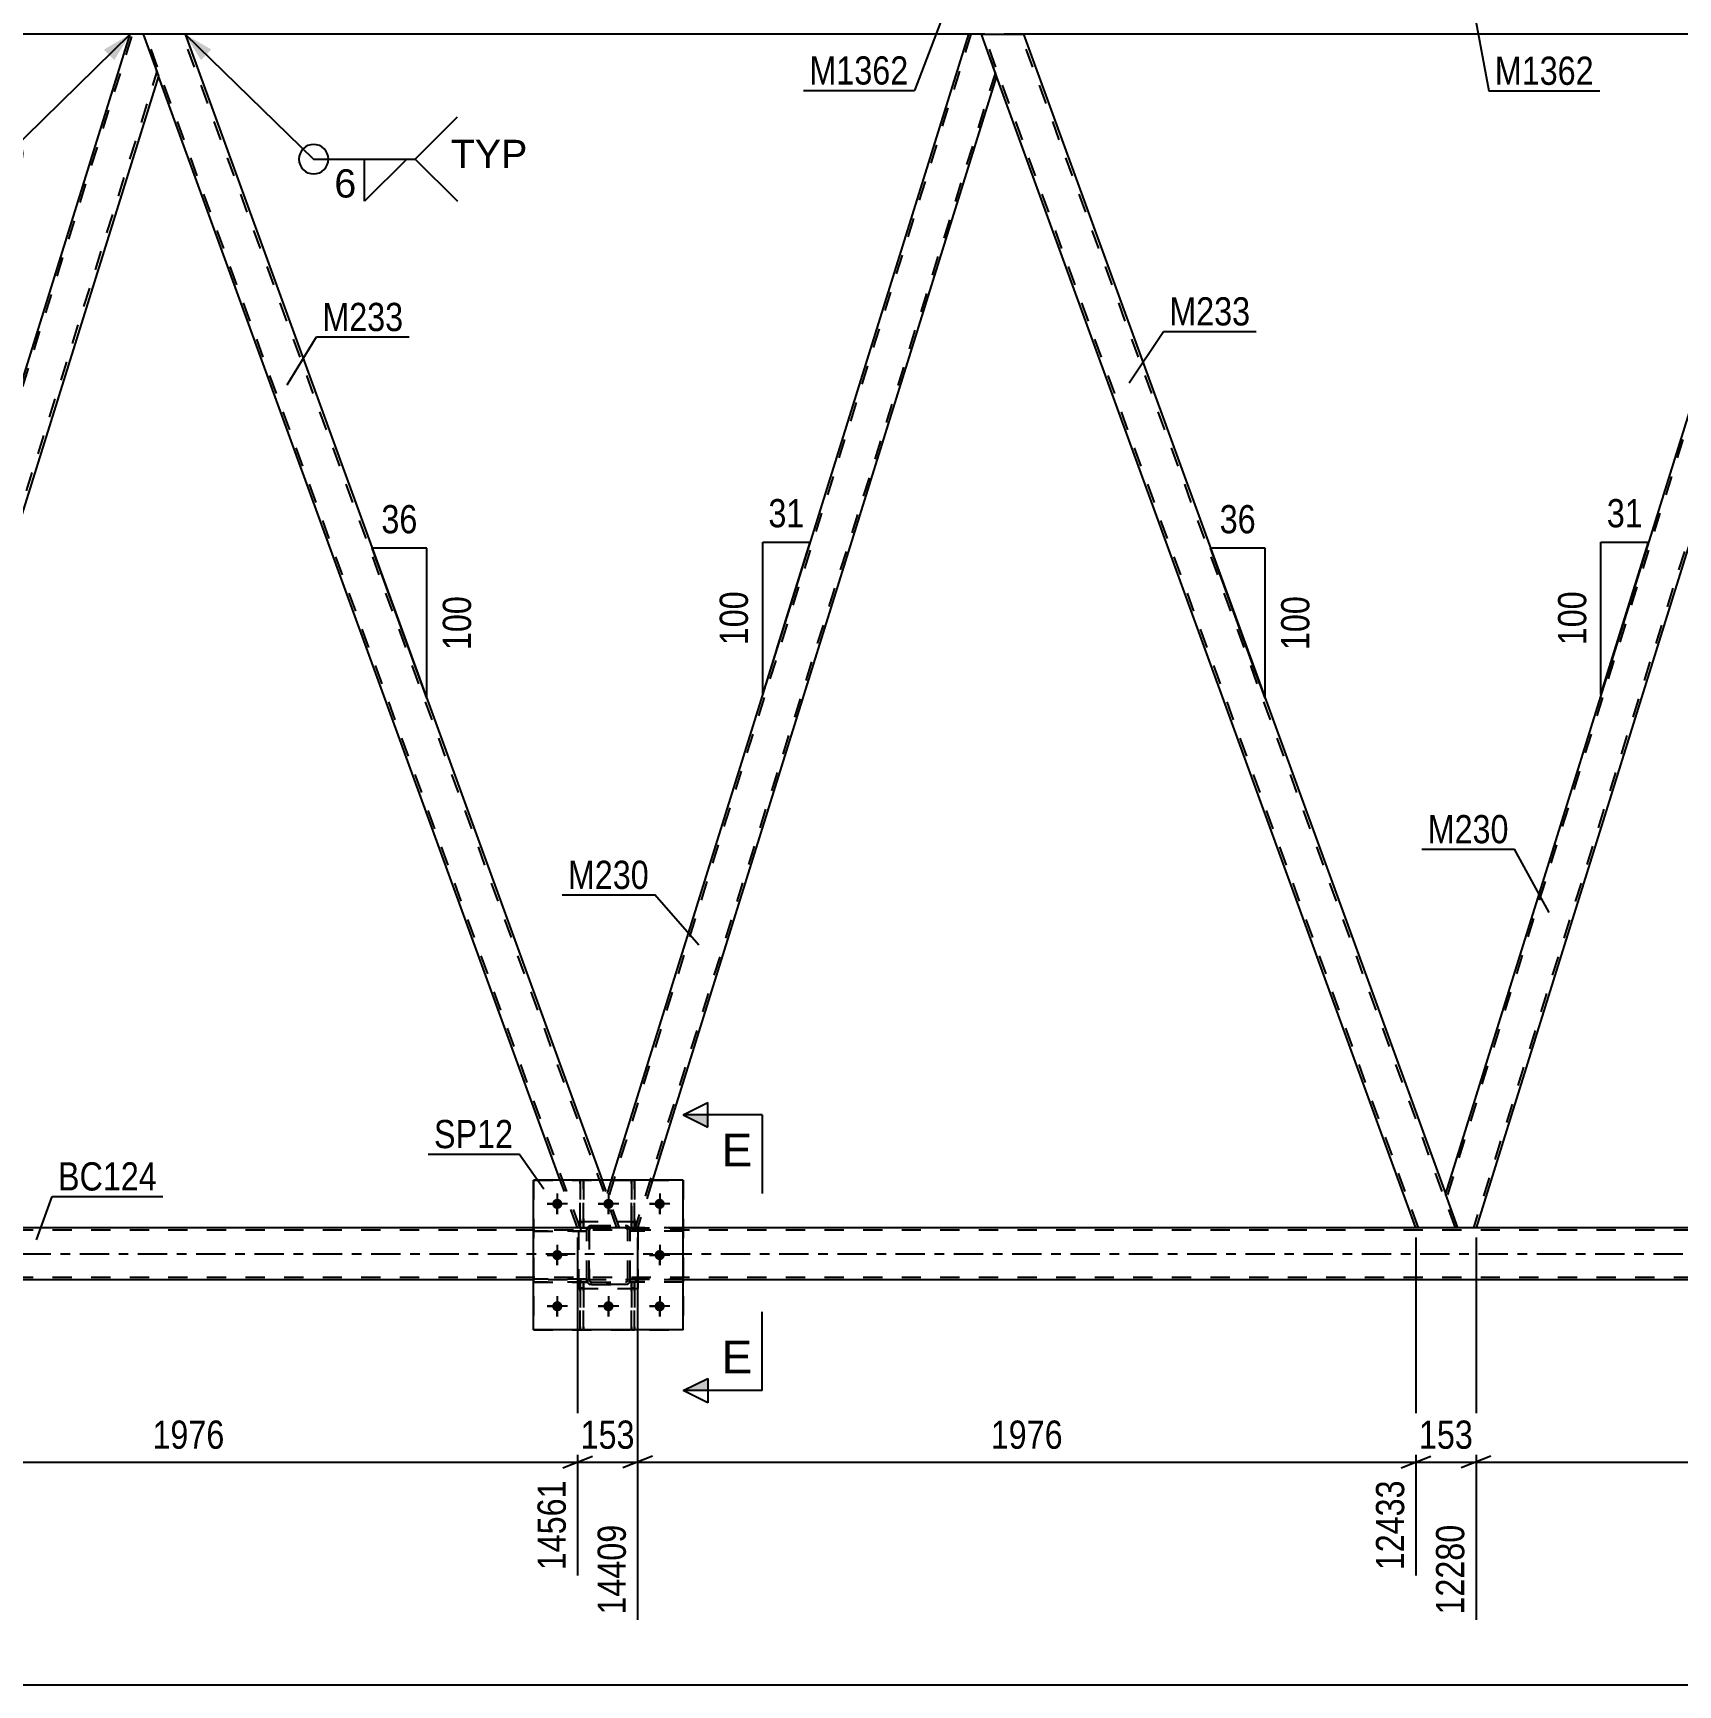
# Model space of a CAD drawing. Header units: millimetres. Extents: x 0 to 841, y 0 to 594.
# Drawn here: x 176.1 to 343.1, y 274.9 to 442.6 of the extents above; entities that cross this region are included whole.
import ezdxf

# ---------------------------------------------------------------- set-up
doc = ezdxf.new("R2010")
doc.units = ezdxf.units.MM
doc.linetypes.add('DXK_LINE_DOT2', pattern=[3.9198, 1.9599, -1.9599])
doc.linetypes.add('DXK_LINE_DOT3', pattern=[5.9187, 2.979, -0.9799, 0.9799, -0.9799])
doc.styles.add('Arial', font='arial.ttf', dxfattribs={"height": 0.2})
doc.styles.add('Arial Narrow', font='ARIALN.TTF', dxfattribs={"height": 0.2})

# ---------------------------------------------------------------- blocks, each defined once
blk = doc.blocks.new('Part-272366151-4143 - 4038')
at = {"color": 7, "linetype": 'DXK_LINE_DOT2'}
for p, q in [((226.91, 326.12), (242.11, 326.12)), ((226.91, 326.12), (226.91, 310.92)), ((242.11, 326.12), (242.11, 310.92)), ((226.91, 310.92), (242.11, 310.92))]:
    blk.add_line(p, q, dxfattribs=at)
blk = doc.blocks.new('Part-272366151-4048 - 4038')
at = {"color": 7, "linetype": 'DXK_LINE_DOT2'}
for p, q in [((236.84, 315.76), (236.84, 315.76)), ((236.84, 315.76), (236.84, 315.16)), ((236.84, 310.92), (236.84, 315.76)), ((236.84, 315.76), (237.16, 315.76)), ((237.16, 315.16), (237.16, 315.76)), ((237.16, 310.92), (237.16, 315.76)), ((236.84, 315.16), (236.84, 310.92)), ((236.84, 315.16), (237.16, 315.16)), ((237.16, 310.92), (237.16, 315.16)), ((236.84, 310.92), (237.16, 310.92))]:
    blk.add_line(p, q, dxfattribs=at)
blk = doc.blocks.new('Part-272366151-4069 - 4038')
at = {"color": 2, "linetype": 'Continuous'}
for p, q in [((356.2, 442.52), (319.5, 324.77)), ((357.52, 442.52), (356.2, 442.52)), ((359.07, 438.27), (357.52, 442.52)), ((359.07, 438.27), (322.61, 321.3)), ((320.76, 321.3), (319.5, 324.77))]:
    blk.add_line(p, q, dxfattribs=at)
at = {"color": 7, "linetype": 'DXK_LINE_DOT2'}
for p, q in [((356.45, 442.52), (319.63, 324.4)), ((358.93, 438.64), (322.36, 321.3)), ((322.61, 321.3), (320.76, 321.3))]:
    blk.add_line(p, q, dxfattribs=at)
blk = doc.blocks.new('Part-272366151-4074 - 4038')
at = {"color": 2, "linetype": 'Continuous'}
for p, q in [((272.39, 442.52), (276.64, 442.52)), ((276.64, 442.52), (319.5, 324.77)), ((316.51, 321.3), (273.93, 438.27))]:
    blk.add_line(p, q, dxfattribs=at)
at = {"color": 7, "linetype": 'DXK_LINE_DOT2'}
for p, q in [((273.93, 438.27), (272.39, 442.52)), ((316.76, 321.3), (272.64, 442.52)), ((320.51, 321.3), (276.39, 442.52)), ((320.76, 321.3), (319.5, 324.77)), ((320.76, 321.3), (316.51, 321.3))]:
    blk.add_line(p, q, dxfattribs=at)
blk = doc.blocks.new('Part-272366151-4146 - 4038')
at = {"color": 7, "linetype": 'DXK_LINE_DOT2'}
for p, q in [((231.51, 315.12), (231.51, 321.92)), ((231.51, 321.92), (237.51, 321.92)), ((237.51, 315.12), (237.51, 321.92)), ((231.51, 315.12), (237.51, 315.12))]:
    blk.add_line(p, q, dxfattribs=at)
blk = doc.blocks.new('Part-272366151-4079 - 4038')
at = {"color": 7, "linetype": 'DXK_LINE_DOT2'}
for p, q in [((271.32, 442.52), (234.5, 324.4)), ((273.8, 438.64), (237.22, 321.3)), ((234.79, 326.12), (234.36, 324.77)), ((238.98, 326.12), (237.47, 321.3)), ((235.63, 321.3), (234.36, 324.77)), ((237.47, 321.3), (235.63, 321.3))]:
    blk.add_line(p, q, dxfattribs=at)
at = {"color": 2, "linetype": 'Continuous'}
for p, q in [((271.07, 442.52), (234.79, 326.12)), ((272.39, 442.52), (271.07, 442.52)), ((273.93, 438.27), (272.39, 442.52)), ((273.93, 438.27), (238.98, 326.12))]:
    blk.add_line(p, q, dxfattribs=at)
blk = doc.blocks.new('Part-272366151-4145 - 4038')
at = {"color": 7, "linetype": 'DXK_LINE_DOT2'}
for p, q in [((231.51, 315.12), (231.51, 321.92)), ((231.51, 321.92), (237.51, 321.92)), ((237.51, 315.12), (237.51, 321.92)), ((231.51, 315.12), (237.51, 315.12))]:
    blk.add_line(p, q, dxfattribs=at)
blk = doc.blocks.new('Part-272366151-4084 - 4038')
at = {"color": 2, "linetype": 'Continuous'}
for p, q in [((191.51, 442.52), (187.25, 442.52)), ((191.51, 442.52), (233.87, 326.12)), ((229.62, 326.12), (188.8, 438.27))]:
    blk.add_line(p, q, dxfattribs=at)
at = {"color": 7, "linetype": 'DXK_LINE_DOT2'}
for p, q in [((187.25, 442.52), (188.8, 438.27)), ((231.63, 321.3), (187.51, 442.52)), ((235.37, 321.3), (191.25, 442.52)), ((231.37, 321.3), (229.62, 326.12)), ((235.63, 321.3), (233.87, 326.12)), ((235.63, 321.3), (231.37, 321.3))]:
    blk.add_line(p, q, dxfattribs=at)
blk = doc.blocks.new('Part-272366151-4144 - 4038')
at = {"color": 7, "linetype": 'DXK_LINE_DOT2'}
for p, q in [((232.31, 321.04), (232.35, 321.23)), ((232.35, 321.23), (232.31, 321.04)), ((232.31, 316), (232.31, 321.04)), ((232.31, 321.04), (232.31, 321.04)), ((232.31, 316), (232.31, 321.04)), ((232.55, 321.04), (232.57, 321.13)), ((232.57, 321.13), (232.55, 321.04)), ((232.55, 316), (232.55, 321.04)), ((232.55, 321.04), (232.55, 321.04)), ((232.55, 321.04), (232.55, 316)), ((232.57, 321.13), (232.62, 321.21)), ((232.62, 321.21), (232.57, 321.13)), ((232.61, 321.48), (232.79, 321.52)), ((232.79, 321.52), (232.61, 321.48)), ((232.62, 321.21), (232.7, 321.26)), ((232.79, 321.28), (232.7, 321.26)), ((232.79, 321.52), (236.23, 321.52)), ((232.79, 321.52), (232.79, 321.52)), ((232.79, 321.52), (236.23, 321.52)), ((232.79, 321.28), (236.23, 321.28)), ((232.79, 321.28), (232.79, 321.28)), ((232.79, 321.28), (236.23, 321.28)), ((236.23, 321.52), (236.23, 321.52)), ((236.23, 321.52), (236.41, 321.48)), ((236.41, 321.48), (236.23, 321.52)), ((236.23, 321.28), (236.23, 321.28)), ((236.23, 321.28), (236.32, 321.26)), ((236.32, 321.26), (236.23, 321.28)), ((236.32, 321.26), (236.4, 321.21)), ((236.4, 321.21), (236.32, 321.26)), ((236.4, 321.21), (236.45, 321.13)), ((236.45, 321.13), (236.4, 321.21)), ((236.45, 321.13), (236.47, 321.04)), ((236.47, 321.04), (236.45, 321.13)), ((236.47, 316), (236.47, 321.04)), ((236.47, 321.04), (236.47, 321.04)), ((236.47, 316), (236.47, 321.04)), ((236.67, 321.23), (236.71, 321.04)), ((236.71, 321.04), (236.67, 321.23)), ((236.71, 316), (236.71, 321.04)), ((236.71, 321.04), (236.71, 321.04)), ((236.71, 316), (236.71, 321.04)), ((232.31, 316), (232.31, 316)), ((232.35, 315.82), (232.31, 316)), ((232.31, 316), (232.35, 315.82)), ((232.55, 316), (232.55, 316)), ((232.57, 315.91), (232.55, 316)), ((232.55, 316), (232.57, 315.91)), ((232.62, 315.83), (232.57, 315.91)), ((232.57, 315.91), (232.62, 315.83)), ((232.79, 315.52), (232.61, 315.56)), ((232.61, 315.56), (232.79, 315.52)), ((232.7, 315.78), (232.62, 315.83)), ((232.62, 315.83), (232.7, 315.78)), ((232.79, 315.76), (232.7, 315.78)), ((232.7, 315.78), (232.79, 315.76)), ((232.79, 315.76), (236.23, 315.76)), ((232.79, 315.76), (232.79, 315.76)), ((232.79, 315.76), (236.23, 315.76)), ((232.79, 315.52), (236.23, 315.52)), ((232.79, 315.52), (232.79, 315.52)), ((236.23, 315.52), (232.79, 315.52)), ((236.32, 315.78), (236.23, 315.76)), ((236.23, 315.76), (236.23, 315.76)), ((236.41, 315.56), (236.23, 315.52)), ((236.23, 315.52), (236.41, 315.56)), ((236.23, 315.52), (236.23, 315.52)), ((236.4, 315.83), (236.32, 315.78)), ((236.45, 315.91), (236.4, 315.83)), ((236.4, 315.83), (236.45, 315.91)), ((236.47, 316), (236.45, 315.91)), ((236.45, 315.91), (236.47, 316)), ((236.47, 316), (236.47, 316)), ((236.71, 316), (236.67, 315.82)), ((236.67, 315.82), (236.71, 316)), ((236.71, 316), (236.71, 316))]:
    blk.add_line(p, q, dxfattribs=at)
at = {"color": 7, "linetype": 'DXK_LINE_DOT3'}
blk.add_line((234.51, 318.52), (234.51, 318.52), dxfattribs=at)
at = {"color": 7, "linetype": 'DXK_LINE_DOT2'}
for centre, start, end in [((232.79, 321.04), 112.5, 157.5), ((232.79, 321.04), 112.5, 157.5), ((236.23, 321.04), 22.5, 67.5), ((236.23, 321.04), 22.5, 67.5), ((232.79, 316), 202.5, 247.5), ((232.79, 316), 202.5, 247.5), ((236.23, 316), 292.5, 337.5), ((236.23, 316), 292.5, 337.5)]:
    blk.add_arc(centre, 0.48, start, end, dxfattribs=at)
blk = doc.blocks.new('Part-272366151-4089 - 4038')
at = {"color": 2, "linetype": 'Continuous'}
for p, q in [((149.23, 324.77), (185.93, 442.52)), ((187.25, 442.52), (185.93, 442.52)), ((187.25, 442.52), (188.8, 438.27)), ((188.8, 438.27), (152.34, 321.3)), ((150.49, 321.3), (149.23, 324.77))]:
    blk.add_line(p, q, dxfattribs=at)
at = {"color": 7, "linetype": 'DXK_LINE_DOT2'}
for p, q in [((149.37, 324.4), (186.18, 442.52)), ((152.09, 321.3), (188.66, 438.64)), ((152.34, 321.3), (150.49, 321.3))]:
    blk.add_line(p, q, dxfattribs=at)
blk = doc.blocks.new('Part-272366151-4142 - 4038')
at = {"color": 2, "linetype": 'Continuous'}
for p, q in [((242.11, 326.12), (226.91, 326.12)), ((226.91, 310.92), (226.91, 326.12)), ((242.11, 310.92), (242.11, 326.12)), ((242.11, 310.92), (226.91, 310.92))]:
    blk.add_line(p, q, dxfattribs=at)
blk = doc.blocks.new('Part-272366151-4106 - 4038')
at = {"color": 7, "linetype": 'DXK_LINE_DOT2'}
for p, q in [((232.31, 321.04), (232.35, 321.23)), ((232.35, 321.23), (232.31, 321.04)), ((232.31, 316), (232.31, 321.04)), ((232.31, 321.04), (232.31, 321.04)), ((232.31, 316), (232.31, 321.04)), ((232.55, 321.04), (232.57, 321.13)), ((232.57, 321.13), (232.55, 321.04)), ((232.55, 316), (232.55, 321.04)), ((232.55, 321.04), (232.55, 321.04)), ((232.55, 321.04), (232.55, 316)), ((232.57, 321.13), (232.62, 321.21)), ((232.62, 321.21), (232.57, 321.13)), ((232.61, 321.48), (232.79, 321.52)), ((232.79, 321.52), (232.61, 321.48)), ((232.62, 321.21), (232.7, 321.26)), ((232.79, 321.28), (232.7, 321.26)), ((232.79, 321.52), (236.23, 321.52)), ((232.79, 321.52), (232.79, 321.52)), ((232.79, 321.52), (236.23, 321.52)), ((232.79, 321.28), (236.23, 321.28)), ((232.79, 321.28), (232.79, 321.28)), ((232.79, 321.28), (236.23, 321.28)), ((236.23, 321.52), (236.23, 321.52)), ((236.23, 321.52), (236.41, 321.48)), ((236.41, 321.48), (236.23, 321.52)), ((236.23, 321.28), (236.23, 321.28)), ((236.23, 321.28), (236.32, 321.26)), ((236.32, 321.26), (236.23, 321.28)), ((236.32, 321.26), (236.4, 321.21)), ((236.4, 321.21), (236.32, 321.26)), ((236.4, 321.21), (236.45, 321.13)), ((236.45, 321.13), (236.4, 321.21)), ((236.45, 321.13), (236.47, 321.04)), ((236.47, 321.04), (236.45, 321.13)), ((236.47, 316), (236.47, 321.04)), ((236.47, 321.04), (236.47, 321.04)), ((236.47, 316), (236.47, 321.04)), ((236.67, 321.23), (236.71, 321.04)), ((236.71, 321.04), (236.67, 321.23)), ((236.71, 316), (236.71, 321.04)), ((236.71, 321.04), (236.71, 321.04)), ((236.71, 316), (236.71, 321.04)), ((232.31, 316), (232.31, 316)), ((232.35, 315.82), (232.31, 316)), ((232.31, 316), (232.35, 315.82)), ((232.55, 316), (232.55, 316)), ((232.57, 315.91), (232.55, 316)), ((232.55, 316), (232.57, 315.91)), ((232.62, 315.83), (232.57, 315.91)), ((232.57, 315.91), (232.62, 315.83)), ((232.79, 315.52), (232.61, 315.56)), ((232.61, 315.56), (232.79, 315.52)), ((232.7, 315.78), (232.62, 315.83)), ((232.62, 315.83), (232.7, 315.78)), ((232.79, 315.76), (232.7, 315.78)), ((232.7, 315.78), (232.79, 315.76)), ((232.79, 315.76), (236.23, 315.76)), ((232.79, 315.76), (232.79, 315.76)), ((232.79, 315.76), (236.23, 315.76)), ((232.79, 315.52), (236.23, 315.52)), ((232.79, 315.52), (232.79, 315.52)), ((236.23, 315.52), (232.79, 315.52)), ((236.32, 315.78), (236.23, 315.76)), ((236.23, 315.76), (236.23, 315.76)), ((236.41, 315.56), (236.23, 315.52)), ((236.23, 315.52), (236.41, 315.56)), ((236.23, 315.52), (236.23, 315.52)), ((236.4, 315.83), (236.32, 315.78)), ((236.45, 315.91), (236.4, 315.83)), ((236.4, 315.83), (236.45, 315.91)), ((236.47, 316), (236.45, 315.91)), ((236.45, 315.91), (236.47, 316)), ((236.47, 316), (236.47, 316)), ((236.71, 316), (236.67, 315.82)), ((236.67, 315.82), (236.71, 316)), ((236.71, 316), (236.71, 316))]:
    blk.add_line(p, q, dxfattribs=at)
at = {"color": 7, "linetype": 'DXK_LINE_DOT3'}
blk.add_line((234.51, 318.52), (234.51, 318.52), dxfattribs=at)
at = {"color": 7, "linetype": 'DXK_LINE_DOT2'}
for centre, start, end in [((232.79, 321.04), 112.5, 157.5), ((232.79, 321.04), 112.5, 157.5), ((236.23, 321.04), 22.5, 67.5), ((236.23, 321.04), 22.5, 67.5), ((232.79, 316), 202.5, 247.5), ((232.79, 316), 202.5, 247.5), ((236.23, 316), 292.5, 337.5), ((236.23, 316), 292.5, 337.5)]:
    blk.add_arc(centre, 0.48, start, end, dxfattribs=at)
blk = doc.blocks.new('Part-272366151-4159 - 4038')
at = {"color": 7, "linetype": 'DXK_LINE_DOT2'}
for p, q in [((767.98, 321.06), (92.41, 321.06)), ((242.11, 321.3), (226.91, 321.3)), ((767.98, 316.26), (91.65, 316.26)), ((242.11, 316.02), (226.91, 316.02))]:
    blk.add_line(p, q, dxfattribs=at)
at = {"color": 2, "linetype": 'Continuous'}
for p, q in [((226.91, 321.3), (92.44, 321.3)), ((482.32, 321.3), (242.11, 321.3)), ((226.91, 316.02), (91.61, 316.02)), ((482.32, 316.02), (242.11, 316.02))]:
    blk.add_line(p, q, dxfattribs=at)
at = {"color": 7, "linetype": 'DXK_LINE_DOT3'}
blk.add_line((92.03, 318.66), (767.98, 318.66), dxfattribs=at)
blk = doc.blocks.new('Bolt-272366151-4196 - 4038')
at = {"linetype": 'Continuous'}
for points in [[(229.83, 323.72, -1), (228.79, 323.72, -1)], [(235.03, 323.72, -1), (233.99, 323.72, -1)], [(240.23, 323.72, -1), (239.19, 323.72, -1)], [(229.83, 318.52, -1), (228.79, 318.52, -1)], [(240.23, 318.52, -1), (239.19, 318.52, -1)], [(229.83, 313.32, -1), (228.79, 313.32, -1)], [(235.03, 313.32, -1), (233.99, 313.32, -1)], [(240.23, 313.32, -1), (239.19, 313.32, -1)]]:
    blk.add_hatch(color=1, dxfattribs=at).paths.add_polyline_path(points)
at = {"color": 1, "linetype": 'Continuous'}
for p, q in [((229.31, 324.76), (229.31, 322.68)), ((234.51, 324.76), (234.51, 322.68)), ((239.71, 324.76), (239.71, 322.68)), ((230.35, 323.72), (228.27, 323.72)), ((235.55, 323.72), (233.47, 323.72)), ((240.75, 323.72), (238.67, 323.72)), ((229.31, 319.56), (229.31, 317.48)), ((239.71, 319.56), (239.71, 317.48)), ((230.35, 318.52), (228.27, 318.52)), ((240.75, 318.52), (238.67, 318.52)), ((229.31, 314.36), (229.31, 312.28)), ((234.51, 314.36), (234.51, 312.28)), ((239.71, 314.36), (239.71, 312.28)), ((230.35, 313.32), (228.27, 313.32)), ((235.55, 313.32), (233.47, 313.32)), ((240.75, 313.32), (238.67, 313.32))]:
    blk.add_line(p, q, dxfattribs=at)
blk = doc.blocks.new('Bolt-272366151-4197 - 4038')
at = {"color": 1, "linetype": 'Continuous'}
for p, q in [((229.31, 324.76), (229.31, 324.07)), ((234.51, 324.76), (234.51, 324.07)), ((239.71, 324.76), (239.71, 324.07)), ((228.27, 323.72), (228.96, 323.72)), ((229.31, 322.68), (229.31, 323.37)), ((230.35, 323.72), (229.66, 323.72)), ((233.47, 323.72), (234.16, 323.72)), ((234.51, 322.68), (234.51, 323.37)), ((235.55, 323.72), (234.86, 323.72)), ((238.67, 323.72), (239.36, 323.72)), ((239.71, 322.68), (239.71, 323.37)), ((240.75, 323.72), (240.06, 323.72)), ((229.31, 319.56), (229.31, 318.87)), ((239.71, 319.56), (239.71, 318.87)), ((228.27, 318.52), (228.96, 318.52)), ((229.31, 317.48), (229.31, 318.17)), ((230.35, 318.52), (229.66, 318.52)), ((238.67, 318.52), (239.36, 318.52)), ((239.71, 317.48), (239.71, 318.17)), ((240.75, 318.52), (240.06, 318.52)), ((229.31, 314.36), (229.31, 313.67)), ((234.51, 314.36), (234.51, 313.67)), ((239.71, 314.36), (239.71, 313.67)), ((228.27, 313.32), (228.96, 313.32)), ((229.31, 312.28), (229.31, 312.97)), ((230.35, 313.32), (229.66, 313.32)), ((233.47, 313.32), (234.16, 313.32)), ((234.51, 312.28), (234.51, 312.97)), ((235.55, 313.32), (234.86, 313.32)), ((238.67, 313.32), (239.36, 313.32)), ((239.71, 312.28), (239.71, 312.97)), ((240.75, 313.32), (240.06, 313.32))]:
    blk.add_line(p, q, dxfattribs=at)
blk = doc.blocks.new('Part-272366151-4205 - 4038')
at = {"color": 7, "linetype": 'DXK_LINE_DOT2'}
for p, q in [((236.71, 315.76), (236.71, 316.08)), ((236.71, 316.08), (242.11, 316.08)), ((236.71, 315.76), (236.71, 316.08)), ((242.11, 315.76), (236.71, 315.76)), ((237.31, 315.76), (237.31, 316.08)), ((242.11, 316.08), (242.11, 315.76))]:
    blk.add_line(p, q, dxfattribs=at)
blk = doc.blocks.new('Part-272366151-4208 - 4038')
at = {"color": 7, "linetype": 'DXK_LINE_DOT2'}
for p, q in [((232.31, 321.28), (226.91, 321.28)), ((226.91, 321.28), (226.91, 320.96)), ((226.91, 320.96), (232.31, 320.96)), ((231.71, 321.28), (232.31, 321.28)), ((231.71, 320.96), (231.71, 321.28)), ((231.71, 320.96), (232.31, 320.96)), ((232.31, 320.96), (232.31, 321.28)), ((232.31, 320.96), (232.31, 321.28))]:
    blk.add_line(p, q, dxfattribs=at)
blk = doc.blocks.new('Part-272366151-4211 - 4038')
at = {"color": 7, "linetype": 'DXK_LINE_DOT2'}
for p, q in [((232.31, 316.08), (226.91, 316.08)), ((226.91, 316.08), (226.91, 315.76)), ((226.91, 315.76), (232.31, 315.76)), ((231.71, 316.08), (232.31, 316.08)), ((231.71, 315.76), (231.71, 316.08)), ((231.71, 315.76), (232.31, 315.76)), ((232.31, 315.76), (232.31, 316.08)), ((232.31, 315.76), (232.31, 316.08))]:
    blk.add_line(p, q, dxfattribs=at)
blk = doc.blocks.new('Part-272366151-4214 - 4038')
at = {"color": 7, "linetype": 'DXK_LINE_DOT2'}
for p, q in [((236.84, 321.88), (236.84, 326.12)), ((236.84, 326.12), (236.84, 321.28)), ((236.84, 326.12), (237.16, 326.12)), ((237.16, 326.12), (237.16, 321.88)), ((237.16, 321.28), (237.16, 326.12)), ((236.84, 321.28), (236.84, 321.88)), ((236.84, 321.88), (237.16, 321.88)), ((236.84, 321.28), (236.84, 321.28)), ((237.16, 321.28), (236.84, 321.28)), ((237.16, 321.88), (237.16, 321.28))]:
    blk.add_line(p, q, dxfattribs=at)
blk = doc.blocks.new('Part-272366151-4220 - 4038')
at = {"color": 7, "linetype": 'DXK_LINE_DOT2'}
for p, q in [((237.16, 315.76), (236.84, 315.76)), ((236.84, 315.16), (236.84, 315.76)), ((236.84, 310.92), (236.84, 315.76)), ((237.16, 315.76), (237.16, 315.76)), ((237.16, 315.76), (237.16, 315.16)), ((237.16, 310.92), (237.16, 315.76)), ((237.16, 315.16), (236.84, 315.16)), ((236.84, 310.92), (236.84, 315.16)), ((237.16, 315.16), (237.16, 310.92)), ((237.16, 310.92), (236.84, 310.92))]:
    blk.add_line(p, q, dxfattribs=at)
blk = doc.blocks.new('Part-272366151-4226 - 4038')
at = {"color": 7, "linetype": 'DXK_LINE_DOT2'}
for p, q in [((237.31, 321.28), (236.71, 321.28)), ((236.71, 321.28), (242.11, 321.28)), ((236.71, 320.96), (236.71, 321.28)), ((236.71, 320.96), (236.71, 321.28)), ((237.31, 320.96), (236.71, 320.96)), ((242.11, 320.96), (236.71, 320.96)), ((237.31, 320.96), (237.31, 321.28)), ((242.11, 321.28), (242.11, 320.96))]:
    blk.add_line(p, q, dxfattribs=at)
blk = doc.blocks.new('Part-272366151-4229 - 4038')
at = {"color": 7, "linetype": 'DXK_LINE_DOT2'}
for p, q in [((237.31, 316.08), (236.71, 316.08)), ((236.71, 316.08), (242.11, 316.08)), ((236.71, 315.76), (236.71, 316.08)), ((236.71, 315.76), (236.71, 316.08)), ((237.31, 315.76), (236.71, 315.76)), ((242.11, 315.76), (236.71, 315.76)), ((237.31, 315.76), (237.31, 316.08)), ((242.11, 316.08), (242.11, 315.76))]:
    blk.add_line(p, q, dxfattribs=at)
blk = doc.blocks.new('Part-272366151-4232 - 4038')
at = {"color": 7, "linetype": 'DXK_LINE_DOT2'}
for p, q in [((232.31, 321.28), (226.91, 321.28)), ((226.91, 321.28), (226.91, 320.96)), ((232.31, 320.96), (226.91, 320.96)), ((231.71, 320.96), (231.71, 321.28)), ((232.31, 320.96), (232.31, 321.28)), ((232.31, 320.96), (232.31, 321.28))]:
    blk.add_line(p, q, dxfattribs=at)
blk = doc.blocks.new('Part-272366151-4233 - 4038')
at = {"color": 7, "linetype": 'DXK_LINE_DOT2'}
for p, q in [((232.31, 316.08), (226.91, 316.08)), ((226.91, 316.08), (226.91, 315.76)), ((232.31, 315.76), (226.91, 315.76)), ((231.71, 315.76), (231.71, 316.08)), ((232.31, 315.76), (232.31, 316.08)), ((232.31, 315.76), (232.31, 316.08))]:
    blk.add_line(p, q, dxfattribs=at)
blk = doc.blocks.new('Part-272366151-4236 - 4038')
at = {"color": 7, "linetype": 'DXK_LINE_DOT2'}
for p, q in [((237.16, 326.12), (236.84, 326.12)), ((236.84, 326.12), (236.84, 321.88)), ((237.16, 321.88), (237.16, 326.12)), ((236.84, 323.49), (236.84, 321.28)), ((237.16, 321.28), (237.16, 323.49)), ((237.16, 321.88), (236.84, 321.88)), ((236.84, 321.88), (236.84, 321.28)), ((237.16, 321.28), (236.84, 321.28)), ((237.16, 321.28), (237.16, 321.88)), ((237.16, 321.28), (237.16, 321.28))]:
    blk.add_line(p, q, dxfattribs=at)
blk = doc.blocks.new('Part-272366151-4239 - 4038')
at = {"color": 7, "linetype": 'DXK_LINE_DOT2'}
for p, q in [((236.71, 320.96), (236.71, 321.28)), ((236.71, 321.28), (242.11, 321.28)), ((236.71, 320.96), (236.71, 321.28)), ((242.11, 320.96), (236.71, 320.96)), ((237.31, 320.96), (237.31, 321.28)), ((242.11, 321.28), (242.11, 320.96))]:
    blk.add_line(p, q, dxfattribs=at)
blk = doc.blocks.new('Part-272366151-4265 - 4038')
at = {"color": 2, "linetype": 'Continuous'}
for p, q in [((185.93, 442.52), (106.37, 442.52)), ((271.07, 442.52), (191.51, 442.52)), ((356.2, 442.52), (276.64, 442.52))]:
    blk.add_line(p, q, dxfattribs=at)
at = {"color": 7, "linetype": 'DXK_LINE_DOT2'}
for p, q in [((191.51, 442.52), (185.93, 442.52)), ((276.64, 442.52), (271.07, 442.52))]:
    blk.add_line(p, q, dxfattribs=at)
blk = doc.blocks.new('Part-272366151-4276 - 4038')
at = {"color": 7, "linetype": 'DXK_LINE_DOT2'}
for p, q in [((231.64, 321.88), (231.64, 326.12)), ((231.64, 326.12), (231.64, 321.28)), ((231.64, 326.12), (231.96, 326.12)), ((231.96, 326.12), (231.96, 321.88)), ((231.96, 321.28), (231.96, 326.12)), ((231.64, 321.28), (231.64, 321.88)), ((231.64, 321.88), (231.96, 321.88)), ((231.64, 321.28), (231.64, 321.28)), ((231.96, 321.28), (231.64, 321.28)), ((231.96, 321.88), (231.96, 321.28))]:
    blk.add_line(p, q, dxfattribs=at)
blk = doc.blocks.new('Part-272366151-4282 - 4038')
at = {"color": 7, "linetype": 'DXK_LINE_DOT2'}
for p, q in [((231.96, 315.76), (231.64, 315.76)), ((231.64, 315.16), (231.64, 315.76)), ((231.64, 310.92), (231.64, 315.76)), ((231.96, 315.76), (231.96, 315.76)), ((231.96, 315.76), (231.96, 315.16)), ((231.96, 310.92), (231.96, 315.76)), ((231.96, 315.16), (231.64, 315.16)), ((231.64, 310.92), (231.64, 315.16)), ((231.96, 315.16), (231.96, 310.92)), ((231.96, 310.92), (231.64, 310.92))]:
    blk.add_line(p, q, dxfattribs=at)
blk = doc.blocks.new('Part-272366151-4286 - 4038')
at = {"color": 7, "linetype": 'DXK_LINE_DOT2'}
for p, q in [((231.64, 315.76), (231.64, 315.76)), ((231.64, 315.76), (231.64, 315.16)), ((231.64, 310.92), (231.64, 315.76)), ((231.64, 315.76), (231.96, 315.76)), ((231.96, 315.16), (231.96, 315.76)), ((231.96, 310.92), (231.96, 315.76)), ((231.64, 315.16), (231.64, 310.92)), ((231.64, 315.16), (231.96, 315.16)), ((231.96, 310.92), (231.96, 315.16)), ((231.64, 310.92), (231.96, 310.92))]:
    blk.add_line(p, q, dxfattribs=at)
blk = doc.blocks.new('Part-272366151-4287 - 4038')
at = {"color": 7, "linetype": 'DXK_LINE_DOT2'}
for p, q in [((231.96, 326.12), (231.64, 326.12)), ((231.64, 326.12), (231.64, 321.88)), ((231.64, 326.12), (231.64, 321.28)), ((231.96, 321.88), (231.96, 326.12)), ((231.96, 321.28), (231.96, 323.49)), ((231.96, 321.88), (231.64, 321.88)), ((231.64, 321.88), (231.64, 321.28)), ((231.96, 321.28), (231.64, 321.28)), ((231.96, 321.28), (231.96, 321.88)), ((231.96, 321.28), (231.96, 321.28))]:
    blk.add_line(p, q, dxfattribs=at)
blk = doc.blocks.new('AngleDimension-272366151-23051 - 4038')
at = {"color": 7, "linetype": 'Continuous'}
for p, q in [((250.17, 390.94), (254.99, 390.94)), ((250.17, 375.47), (254.99, 390.94)), ((250.17, 375.47), (250.17, 390.94)), ((251.57, 379.95), (254.99, 390.94))]:
    blk.add_line(p, q, dxfattribs=at)
at = {"color": 0}
for points in [[(255.01, 391.84), (255.01, 396.04), (250.15, 396.04), (250.15, 391.84)], [(249.27, 386.55), (245.07, 386.55), (245.07, 379.86), (249.27, 379.86)]]:
    blk.add_wipeout(points, dxfattribs=at)
at = {"color": 3, "style": 'Arial Narrow'}
blk.add_text('31', height=2.863, dxfattribs=at).set_placement((250.75, 392.44))
blk.add_text('100', height=2.863, rotation=90.0002, dxfattribs=at).set_placement((248.67, 380.46))
blk = doc.blocks.new('AngleDimension-272366151-23081 - 4038')
at = {"color": 7, "linetype": 'Continuous'}
for p, q in [((300.67, 376.49), (295.64, 390.33)), ((301.18, 390.33), (295.64, 390.33)), ((301.18, 375.1), (295.64, 390.33)), ((301.18, 375.1), (301.18, 390.33))]:
    blk.add_line(p, q, dxfattribs=at)
at = {"color": 0}
for points in [[(300.84, 391.23), (300.84, 395.43), (295.98, 395.43), (295.98, 391.23)], [(306.28, 386.06), (302.08, 386.06), (302.08, 379.37), (306.28, 379.37)]]:
    blk.add_wipeout(points, dxfattribs=at)
at = {"color": 3, "style": 'Arial Narrow'}
blk.add_text('36', height=2.863, dxfattribs=at).set_placement((296.58, 391.83))
blk.add_text('100', height=2.863, rotation=90.0002, dxfattribs=at).set_placement((305.68, 379.97))
blk = doc.blocks.new('AngleDimension-272366151-23053 - 4038')
at = {"color": 7, "linetype": 'Continuous'}
for p, q in [((215.54, 376.49), (210.5, 390.33)), ((216.05, 390.33), (210.5, 390.33)), ((216.05, 375.1), (210.5, 390.33)), ((216.05, 375.1), (216.05, 390.33))]:
    blk.add_line(p, q, dxfattribs=at)
at = {"color": 0}
for points in [[(215.7, 391.23), (215.7, 395.43), (210.85, 395.43), (210.85, 391.23)], [(221.15, 386.06), (216.95, 386.06), (216.95, 379.37), (221.15, 379.37)]]:
    blk.add_wipeout(points, dxfattribs=at)
at = {"color": 3, "style": 'Arial Narrow'}
blk.add_text('36', height=2.863, dxfattribs=at).set_placement((211.45, 391.83))
blk.add_text('100', height=2.863, rotation=90.0002, dxfattribs=at).set_placement((220.55, 379.97))
blk = doc.blocks.new('StraightDimension-272366151-4810 - 4038')
at = {"color": 7, "linetype": 'Continuous'}
for p, q in [((322.61, 320.3), (322.61, 281.47)), ((401.64, 320.3), (401.64, 285.97)), ((324.11, 298.1), (321.11, 296.9)), ((322.61, 297.5), (401.64, 297.5)), ((400.14, 296.9), (403.14, 298.1))]:
    blk.add_line(p, q, dxfattribs=at)
at = {"color": 0}
blk.add_wipeout([(366.38, 298.25), (366.38, 302.45), (357.87, 302.45), (357.87, 298.25)], dxfattribs=at)
at = {"color": 0, "linetype": 'Continuous'}
blk.add_wipeout([(401.04, 296.25), (396.84, 296.25), (396.84, 285.91), (401.04, 285.91)], dxfattribs=at)
at = {"color": 3, "style": 'Arial Narrow'}
blk.add_text('1976', height=2.863, dxfattribs=at).set_placement((358.47, 298.85))
at = {"color": 3, "linetype": 'Continuous', "style": 'Arial Narrow'}
blk.add_text('10305', height=2.863, rotation=90.0002, dxfattribs=at).set_placement((400.44, 286.51))
blk = doc.blocks.new('StraightDimension-272366151-20645 - 4038')
at = {"color": 7, "linetype": 'Continuous'}
blk.add_line((39.26, 274.86), (778.84, 274.86), dxfattribs=at)
blk = doc.blocks.new('StraightDimension-272366151-4714 - 4038')
at = {"color": 7, "linetype": 'Continuous'}
for p, q in [((152.34, 320.3), (152.34, 281.47)), ((231.37, 320.3), (231.37, 285.97)), ((153.84, 298.1), (150.84, 296.9)), ((152.34, 297.5), (231.37, 297.5)), ((229.87, 296.9), (232.87, 298.1))]:
    blk.add_line(p, q, dxfattribs=at)
at = {"color": 0}
blk.add_wipeout([(196.11, 298.25), (196.11, 302.45), (187.6, 302.45), (187.6, 298.25)], dxfattribs=at)
at = {"color": 0, "linetype": 'Continuous'}
blk.add_wipeout([(230.77, 296.25), (226.57, 296.25), (226.57, 285.91), (230.77, 285.91)], dxfattribs=at)
at = {"color": 3, "style": 'Arial Narrow'}
blk.add_text('1976', height=2.863, dxfattribs=at).set_placement((188.2, 298.85))
at = {"color": 3, "linetype": 'Continuous', "style": 'Arial Narrow'}
blk.add_text('14561', height=2.863, rotation=90.0002, dxfattribs=at).set_placement((230.17, 286.51))
blk = doc.blocks.new('StraightDimension-272366151-4738 - 4038')
at = {"color": 7, "linetype": 'Continuous'}
for p, q in [((231.37, 320.3), (231.37, 285.97)), ((237.47, 320.3), (237.47, 281.47)), ((229.87, 296.9), (232.87, 298.1)), ((231.37, 297.5), (237.47, 297.5)), ((238.97, 298.1), (235.97, 296.9))]:
    blk.add_line(p, q, dxfattribs=at)
at = {"color": 0}
blk.add_wipeout([(237.76, 298.25), (237.76, 302.45), (231.08, 302.45), (231.08, 298.25)], dxfattribs=at)
at = {"color": 0, "linetype": 'Continuous'}
blk.add_wipeout([(236.87, 291.75), (232.67, 291.75), (232.67, 281.41), (236.87, 281.41)], dxfattribs=at)
at = {"color": 3, "style": 'Arial Narrow'}
blk.add_text('153', height=2.863, dxfattribs=at).set_placement((231.68, 298.85))
at = {"color": 3, "linetype": 'Continuous', "style": 'Arial Narrow'}
blk.add_text('14409', height=2.863, rotation=90.0002, dxfattribs=at).set_placement((236.27, 282.01))
blk = doc.blocks.new('StraightDimension-272366151-4762 - 4038')
at = {"color": 7, "linetype": 'Continuous'}
for p, q in [((237.47, 320.3), (237.47, 281.47)), ((316.51, 320.3), (316.51, 285.97)), ((238.97, 298.1), (235.97, 296.9)), ((237.47, 297.5), (316.51, 297.5)), ((315.01, 296.9), (318.01, 298.1))]:
    blk.add_line(p, q, dxfattribs=at)
at = {"color": 0}
blk.add_wipeout([(281.25, 298.25), (281.25, 302.45), (272.73, 302.45), (272.73, 298.25)], dxfattribs=at)
at = {"color": 0, "linetype": 'Continuous'}
blk.add_wipeout([(315.91, 296.25), (311.71, 296.25), (311.71, 285.91), (315.91, 285.91)], dxfattribs=at)
at = {"color": 3, "style": 'Arial Narrow'}
blk.add_text('1976', height=2.863, dxfattribs=at).set_placement((273.33, 298.85))
at = {"color": 3, "linetype": 'Continuous', "style": 'Arial Narrow'}
blk.add_text('12433', height=2.863, rotation=90.0002, dxfattribs=at).set_placement((315.31, 286.51))
blk = doc.blocks.new('StraightDimension-272366151-4786 - 4038')
at = {"color": 7, "linetype": 'Continuous'}
for p, q in [((316.51, 320.3), (316.51, 285.97)), ((322.61, 320.3), (322.61, 281.47)), ((315.01, 296.9), (318.01, 298.1)), ((316.51, 297.5), (322.61, 297.5)), ((324.11, 298.1), (321.11, 296.9))]:
    blk.add_line(p, q, dxfattribs=at)
at = {"color": 0}
blk.add_wipeout([(322.9, 298.25), (322.9, 302.45), (316.21, 302.45), (316.21, 298.25)], dxfattribs=at)
at = {"color": 0, "linetype": 'Continuous'}
blk.add_wipeout([(322.01, 291.75), (317.81, 291.75), (317.81, 281.41), (322.01, 281.41)], dxfattribs=at)
at = {"color": 3, "style": 'Arial Narrow'}
blk.add_text('153', height=2.863, dxfattribs=at).set_placement((316.81, 298.85))
at = {"color": 3, "linetype": 'Continuous', "style": 'Arial Narrow'}
blk.add_text('12280', height=2.863, rotation=90.0002, dxfattribs=at).set_placement((321.41, 282.01))
blk = doc.blocks.new('AngleDimension-272366151-23079 - 4038')
at = {"color": 7, "linetype": 'Continuous'}
for p, q in [((335.3, 390.94), (340.12, 390.94)), ((335.3, 375.47), (340.12, 390.94)), ((335.3, 375.47), (335.3, 390.94)), ((336.7, 379.95), (340.12, 390.94))]:
    blk.add_line(p, q, dxfattribs=at)
at = {"color": 0}
for points in [[(340.14, 391.84), (340.14, 396.04), (335.29, 396.04), (335.29, 391.84)], [(334.4, 386.55), (330.2, 386.55), (330.2, 379.86), (334.4, 379.86)]]:
    blk.add_wipeout(points, dxfattribs=at)
at = {"color": 3, "style": 'Arial Narrow'}
blk.add_text('31', height=2.863, dxfattribs=at).set_placement((335.89, 392.44))
blk.add_text('100', height=2.863, rotation=90.0002, dxfattribs=at).set_placement((333.8, 380.46))
blk = doc.blocks.new('Mark-272366151-4065 - 4038')
at = {"color": 0}
blk.add_wipeout([(325.92, 360.35), (325.92, 363.35), (317.7, 363.35), (317.7, 360.35)], dxfattribs=at)
blk.add_wipeout([(325.92, 360.35), (325.92, 363.35), (317.7, 363.35), (317.7, 360.35)], dxfattribs=at)
at = {"color": 30, "linetype": 'Continuous'}
for p in [(317.1, 359.75), (330.03, 353.31)]:
    blk.add_line(p, (326.52, 359.75), dxfattribs=at)
at = {"color": 3, "style": 'Arial Narrow'}
blk.add_text('M230', height=2.863, dxfattribs=at).set_placement((317.7, 360.35))
blk = doc.blocks.new('Mark-272366151-4070 - 4038')
at = {"color": 0}
blk.add_wipeout([(299.68, 412.94), (299.68, 415.94), (291.46, 415.94), (291.46, 412.94)], dxfattribs=at)
blk.add_wipeout([(299.68, 412.94), (299.68, 415.94), (291.46, 415.94), (291.46, 412.94)], dxfattribs=at)
at = {"color": 30, "linetype": 'Continuous'}
for p, q in [((287.4, 407.11), (290.86, 412.34)), ((290.86, 412.34), (300.28, 412.34))]:
    blk.add_line(p, q, dxfattribs=at)
at = {"color": 3, "style": 'Arial Narrow'}
blk.add_text('M233', height=2.863, dxfattribs=at).set_placement((291.46, 412.94))
blk = doc.blocks.new('Mark-272366151-4075 - 4038')
at = {"color": 0}
blk.add_wipeout([(238.62, 355.71), (238.62, 358.71), (230.39, 358.71), (230.39, 355.71)], dxfattribs=at)
blk.add_wipeout([(238.62, 355.71), (238.62, 358.71), (230.39, 358.71), (230.39, 355.71)], dxfattribs=at)
at = {"color": 30, "linetype": 'Continuous'}
for p in [(229.79, 355.11), (243.67, 350.01)]:
    blk.add_line(p, (239.22, 355.11), dxfattribs=at)
at = {"color": 3, "style": 'Arial Narrow'}
blk.add_text('M230', height=2.863, dxfattribs=at).set_placement((230.39, 355.71))
blk = doc.blocks.new('Mark-272366151-4080 - 4038')
at = {"color": 0}
blk.add_wipeout([(213.68, 412.37), (213.68, 415.37), (205.45, 415.37), (205.45, 412.37)], dxfattribs=at)
blk.add_wipeout([(213.68, 412.37), (213.68, 415.37), (205.45, 415.37), (205.45, 412.37)], dxfattribs=at)
at = {"color": 30, "linetype": 'Continuous'}
for p, q in [((201.88, 406.91), (204.85, 411.77)), ((204.85, 411.77), (214.28, 411.77))]:
    blk.add_line(p, q, dxfattribs=at)
at = {"color": 3, "style": 'Arial Narrow'}
blk.add_text('M233', height=2.863, dxfattribs=at).set_placement((205.45, 412.37))
blk = doc.blocks.new('Mark-272366151-4138 - 4038')
at = {"color": 0}
blk.add_wipeout([(224.83, 329.38), (224.83, 332.38), (216.79, 332.38), (216.79, 329.38)], dxfattribs=at)
blk.add_wipeout([(224.83, 329.38), (224.83, 332.38), (216.79, 332.38), (216.79, 329.38)], dxfattribs=at)
at = {"color": 30, "linetype": 'Continuous'}
for p in [(216.19, 328.78), (227.96, 325.2)]:
    blk.add_line(p, (225.43, 328.78), dxfattribs=at)
at = {"color": 3, "style": 'Arial Narrow'}
blk.add_text('SP12', height=2.863, dxfattribs=at).set_placement((216.79, 329.38))
blk = doc.blocks.new('Mark-272366151-4155 - 4038')
at = {"color": 0}
blk.add_wipeout([(188.66, 325.08), (188.66, 328.08), (178.61, 328.08), (178.61, 325.08)], dxfattribs=at)
blk.add_wipeout([(188.66, 325.08), (188.66, 328.08), (178.61, 328.08), (178.61, 325.08)], dxfattribs=at)
at = {"color": 30, "linetype": 'Continuous'}
for p, q in [((176.42, 320.06), (178.01, 324.48)), ((178.01, 324.48), (189.26, 324.48))]:
    blk.add_line(p, q, dxfattribs=at)
at = {"color": 3, "style": 'Arial Narrow'}
blk.add_text('BC124', height=2.863, dxfattribs=at).set_placement((178.61, 325.08))
blk = doc.blocks.new('Mark-272366151-20343 - 4038')
at = {"color": 0}
blk.add_wipeout([(264.97, 437.41), (264.97, 440.41), (254.92, 440.41), (254.92, 437.41)], dxfattribs=at)
blk.add_wipeout([(264.97, 437.41), (264.97, 440.41), (254.92, 440.41), (254.92, 437.41)], dxfattribs=at)
at = {"color": 30, "linetype": 'Continuous'}
for p in [(269.99, 448.39), (254.32, 436.81)]:
    blk.add_line(p, (265.57, 436.81), dxfattribs=at)
at = {"color": 3, "style": 'Arial Narrow'}
blk.add_text('M1362', height=2.863, dxfattribs=at).set_placement((254.92, 437.41))
blk = doc.blocks.new('SectionMark-272366151-5435 - 4038')
at = {"linetype": 'Continuous'}
for points in [[(244.61, 332.77), (244.61, 331.52), (242.11, 332.77)], [(244.61, 306), (244.61, 304.75), (242.11, 304.75)]]:
    blk.add_hatch(color=6, dxfattribs=at).paths.add_polyline_path(points)
at = {"color": 6, "linetype": 'Continuous'}
for p, q in [((242.11, 332.77), (244.61, 334.02)), ((244.61, 331.52), (244.61, 334.02)), ((250.11, 332.77), (242.11, 332.77)), ((242.11, 332.77), (244.61, 331.52)), ((250.11, 332.77), (250.11, 324.77)), ((250.11, 304.75), (250.11, 312.75)), ((242.11, 304.75), (244.61, 306)), ((244.61, 306), (244.61, 303.5)), ((250.11, 304.75), (242.11, 304.75)), ((244.61, 303.5), (242.11, 304.75))]:
    blk.add_line(p, q, dxfattribs=at)
at = {"color": 0, "linetype": 'Continuous'}
for points in [[(249.11, 327.52), (249.11, 331.02), (246, 331.02), (246, 327.52)], [(249.11, 306.5), (249.11, 310), (246, 310), (246, 306.5)]]:
    blk.add_wipeout(points, dxfattribs=at)
at = {"color": 3, "linetype": 'Continuous', "style": 'Arial'}
for p in [(246, 327.52), (246, 306.5)]:
    blk.add_text('E', height=3.34, dxfattribs=at).set_placement(p)
blk = doc.blocks.new('WeldMark-272366151-5454 - 4038')
at = {"linetype": 'Continuous'}
blk.add_hatch(color=30, dxfattribs=at).paths.add_polyline_path([(183.27, 440.95), (185.93, 442.52), (184.32, 439.88)])
at = {"color": 30, "linetype": 'Continuous'}
blk.add_line((185.93, 442.52), (173.55, 430.36), dxfattribs=at)
at = {"color": 3, "linetype": 'Continuous'}
for q in [(156.84, 434.65), (156.84, 426.07)]:
    blk.add_line((161.12, 430.36), q, dxfattribs=at)
for start, end in [(90, 270), (270, 90)]:
    blk.add_arc((173.55, 430.36), 1.5, start, end, dxfattribs=at)
at = {"color": 0}
blk.add_wipeout([(165.65, 426.26), (165.65, 429.66), (163.02, 429.66), (163.02, 426.26)], dxfattribs=at)
at = {"color": 30, "linetype": 'Continuous'}
blk.add_line((161.12, 430.36), (173.55, 430.36), dxfattribs=at)
at = {"color": 3, "linetype": 'Continuous'}
for p, q in [((166.3, 430.36), (170.59, 430.36)), ((170.59, 430.36), (166.3, 426.07)), ((166.3, 426.07), (166.3, 430.36))]:
    blk.add_line(p, q, dxfattribs=at)
at = {"color": 3, "style": 'Arial'}
blk.add_text('6', height=2.87, dxfattribs=at).set_placement((163.22, 426.46))
at = {"color": 0, "linetype": 'Continuous'}
blk.add_wipeout([(157.22, 429.46), (157.22, 432.46), (149.45, 432.46), (149.45, 429.46)], dxfattribs=at)
blk.add_wipeout([(157.22, 429.46), (157.22, 432.46), (149.45, 432.46), (149.45, 429.46)], dxfattribs=at)
at = {"color": 3, "linetype": 'Continuous', "style": 'Arial'}
blk.add_text('TYP', height=2.865, dxfattribs=at).set_placement((149.45, 429.46))
blk = doc.blocks.new('WeldMark-272366151-5467 - 4038')
at = {"linetype": 'Continuous'}
blk.add_hatch(color=30, dxfattribs=at).paths.add_polyline_path([(193.14, 439.89), (191.51, 442.52), (194.18, 440.97)])
at = {"color": 30, "linetype": 'Continuous'}
blk.add_line((191.51, 442.52), (204.57, 429.83), dxfattribs=at)
at = {"color": 3, "linetype": 'Continuous'}
for q in [(219.18, 434.12), (219.18, 425.55)]:
    blk.add_line((214.89, 429.83), q, dxfattribs=at)
blk.add_arc((204.57, 429.83), 1.5, 90, 270, dxfattribs=at)
at = {"color": 0}
blk.add_wipeout([(209.09, 425.73), (209.09, 429.13), (206.47, 429.13), (206.47, 425.73)], dxfattribs=at)
at = {"color": 30, "linetype": 'Continuous'}
blk.add_line((204.57, 429.83), (214.89, 429.83), dxfattribs=at)
at = {"color": 3, "linetype": 'Continuous'}
for p, q in [((209.75, 429.83), (214.04, 429.83)), ((214.04, 429.83), (209.75, 425.55)), ((209.75, 425.55), (209.75, 429.83))]:
    blk.add_line(p, q, dxfattribs=at)
blk.add_arc((204.57, 429.83), 1.5, 270, 90, dxfattribs=at)
at = {"color": 3, "style": 'Arial'}
blk.add_text('6', height=2.87, dxfattribs=at).set_placement((206.67, 425.93))
at = {"color": 0, "linetype": 'Continuous'}
blk.add_wipeout([(226.27, 428.93), (226.27, 431.93), (218.49, 431.93), (218.49, 428.93)], dxfattribs=at)
blk.add_wipeout([(226.27, 428.93), (226.27, 431.93), (218.49, 431.93), (218.49, 428.93)], dxfattribs=at)
at = {"color": 3, "linetype": 'Continuous', "style": 'Arial'}
blk.add_text('TYP', height=2.865, dxfattribs=at).set_placement((218.49, 428.93))
blk = doc.blocks.new('Mark-272366151-20349 - 4038')
at = {"color": 0}
blk.add_wipeout([(334.58, 437.38), (334.58, 440.38), (324.52, 440.38), (324.52, 437.38)], dxfattribs=at)
blk.add_wipeout([(334.58, 437.38), (334.58, 440.38), (324.52, 440.38), (324.52, 437.38)], dxfattribs=at)
at = {"color": 30, "linetype": 'Continuous'}
for p, q in [((321.83, 447.83), (323.92, 436.78)), ((323.92, 436.78), (335.18, 436.78))]:
    blk.add_line(p, q, dxfattribs=at)
at = {"color": 3, "style": 'Arial Narrow'}
blk.add_text('M1362', height=2.863, dxfattribs=at).set_placement((324.52, 437.38))

msp = doc.modelspace()

# ---------------------------------------------------------------- block references
for name in ['Part-272366151-4265 - 4038', 'Part-272366151-4089 - 4038', 'Part-272366151-4084 - 4038', 'Part-272366151-4079 - 4038', 'Part-272366151-4074 - 4038', 'Part-272366151-4069 - 4038', 'Part-272366151-4143 - 4038', 'Part-272366151-4142 - 4038', 'Part-272366151-4276 - 4038', 'Part-272366151-4287 - 4038', 'Part-272366151-4214 - 4038', 'Part-272366151-4236 - 4038', 'Bolt-272366151-4196 - 4038', 'Bolt-272366151-4197 - 4038', 'Part-272366151-4159 - 4038', 'Part-272366151-4208 - 4038', 'Part-272366151-4232 - 4038', 'Part-272366151-4146 - 4038', 'Part-272366151-4145 - 4038', 'Part-272366151-4144 - 4038', 'Part-272366151-4106 - 4038', 'Part-272366151-4226 - 4038', 'Part-272366151-4239 - 4038', 'Part-272366151-4211 - 4038', 'Part-272366151-4233 - 4038', 'Part-272366151-4282 - 4038', 'Part-272366151-4286 - 4038', 'Part-272366151-4205 - 4038', 'Part-272366151-4229 - 4038', 'Part-272366151-4048 - 4038', 'Part-272366151-4220 - 4038']:
    msp.add_blockref(name, (0, 0))

# ---------------------------------------------------------------- next in the draw order: block references
for name in ['AngleDimension-272366151-23051 - 4038', 'AngleDimension-272366151-23053 - 4038', 'AngleDimension-272366151-23081 - 4038', 'StraightDimension-272366151-4810 - 4038']:
    msp.add_blockref(name, (0, 0))

# ---------------------------------------------------------------- next in the draw order: block references
msp.add_blockref('StraightDimension-272366151-20645 - 4038', (0, 0))

# ---------------------------------------------------------------- next in the draw order: block references
for name in ['Mark-272366151-20343 - 4038', 'Mark-272366151-20349 - 4038', 'WeldMark-272366151-5454 - 4038', 'WeldMark-272366151-5467 - 4038', 'Mark-272366151-4080 - 4038', 'Mark-272366151-4070 - 4038', 'AngleDimension-272366151-23079 - 4038', 'Mark-272366151-4065 - 4038', 'Mark-272366151-4075 - 4038', 'Mark-272366151-4138 - 4038', 'StraightDimension-272366151-4714 - 4038']:
    msp.add_blockref(name, (0, 0))

# ---------------------------------------------------------------- next in the draw order: block references
for name in ['Mark-272366151-4155 - 4038', 'StraightDimension-272366151-4738 - 4038']:
    msp.add_blockref(name, (0, 0))

# ---------------------------------------------------------------- next in the draw order: block references
msp.add_blockref('StraightDimension-272366151-4762 - 4038', (0, 0))

# ---------------------------------------------------------------- next in the draw order: block references
for name in ['SectionMark-272366151-5435 - 4038', 'StraightDimension-272366151-4786 - 4038']:
    msp.add_blockref(name, (0, 0))

doc.saveas('drawing.dxf')
